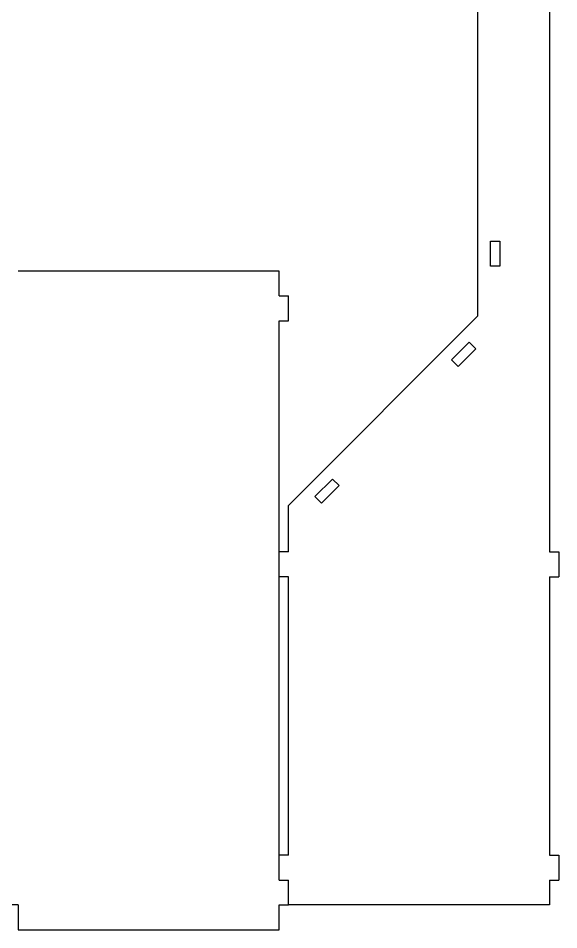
# Model space of a CAD drawing. Header units: inches. Extents: x 0.5 to 30.3, y 0.5 to 37.2.
# Drawn here: x 19.46 to 30.34, y 0.55 to 18.89 of the extents above; entities that cross this region are included whole.
import ezdxf

# ---------------------------------------------------------------- set-up
doc = ezdxf.new("R2010")
doc.units = ezdxf.units.IN
doc.header["$MEASUREMENT"] = 0
doc.layers.get('0').update_dxf_attribs({"color": 13, "true_color": 0xff5454})

msp = doc.modelspace()

# ---------------------------------------------------------------- linework, layer by layer
for p, q in [((28.714, 12.904, 0.001), (28.714, 28.654, 0.001)), ((30.152, 19.154, 0.001), (30.152, 8.154, 0.001)), ((28.964, 13.904, 0.001), (28.964, 14.404, 0.001)), ((28.964, 14.404, 0.001), (29.152, 14.404, 0.001)), ((29.152, 14.404, 0.001), (29.152, 13.904, 0.001)), ((24.714, 13.804, 0.001), (19.464, 13.804, 0.001)), ((24.714, 13.304, 0.001), (24.714, 13.804, 0.001)), ((29.152, 13.904, 0.001), (28.964, 13.904, 0.001)), ((24.714, 13.304, 0.001), (24.902, 13.304, 0.001)), ((24.902, 12.804, 0.001), (24.902, 13.304, 0.001)), ((28.714, 12.904, 0.001), (24.902, 9.092, 0.001)), ((24.714, 12.804, 0.001), (24.902, 12.804, 0.001)), ((24.714, 8.154, 0.001), (24.714, 12.804, 0.001)), ((28.537, 12.374, 0.001), (28.184, 12.02, 0.001)), ((28.67, 12.241, 0.001), (28.537, 12.374, 0.001)), ((28.317, 11.887, 0.001), (28.67, 12.241, 0.001)), ((28.184, 12.02, 0.001), (28.317, 11.887, 0.001)), ((25.786, 9.622, 0.001), (25.432, 9.269, 0.001)), ((25.919, 9.489, 0.001), (25.786, 9.622, 0.001)), ((25.565, 9.136, 0.001), (25.919, 9.489, 0.001)), ((25.432, 9.269, 0.001), (25.565, 9.136, 0.001)), ((24.902, 8.154, 0.001), (24.902, 9.092, 0.001)), ((24.714, 7.654, 0.001), (24.714, 8.154, 0.001)), ((24.902, 8.154, 0.001), (24.714, 8.154, 0.001)), ((30.152, 8.154, 0.001), (30.339, 8.154, 0.001)), ((30.339, 8.154, 0.001), (30.339, 7.654, 0.001)), ((24.902, 7.654, 0.001), (24.714, 7.654, 0.001)), ((24.714, 2.054, 0.001), (24.714, 7.654, 0.001)), ((24.902, 2.054, 0.001), (24.902, 7.654, 0.001)), ((30.152, 7.654, 0.001), (30.339, 7.654, 0.001)), ((30.152, 7.654, 0.001), (30.152, 2.054, 0.001)), ((24.714, 1.554, 0.001), (24.714, 2.054, 0.001)), ((24.902, 2.054, 0.001), (24.714, 2.054, 0.001)), ((30.152, 2.054, 0.001), (30.339, 2.054, 0.001)), ((30.339, 2.054, 0.001), (30.339, 1.554, 0.001)), ((24.714, 1.554, 0.001), (24.902, 1.554, 0.001)), ((24.902, 1.054, 0.001), (24.902, 1.554, 0.001)), ((30.152, 1.554, 0.001), (30.339, 1.554, 0.001)), ((30.152, 1.554, 0.001), (30.152, 1.054, 0.001)), ((19.464, 1.054, 0.001), (19.277, 1.054, 0.001)), ((19.464, 1.054, 0.001), (19.464, 0.554, 0.001)), ((24.714, 0.554, 0.001), (24.714, 1.054, 0.001)), ((24.714, 1.054, 0.001), (24.902, 1.054, 0.001)), ((30.152, 1.054, 0.001), (24.902, 1.054, 0.001)), ((19.464, 0.554, 0.001), (24.714, 0.554, 0.001))]:
    msp.add_line(p, q)

doc.saveas('drawing.dxf')
